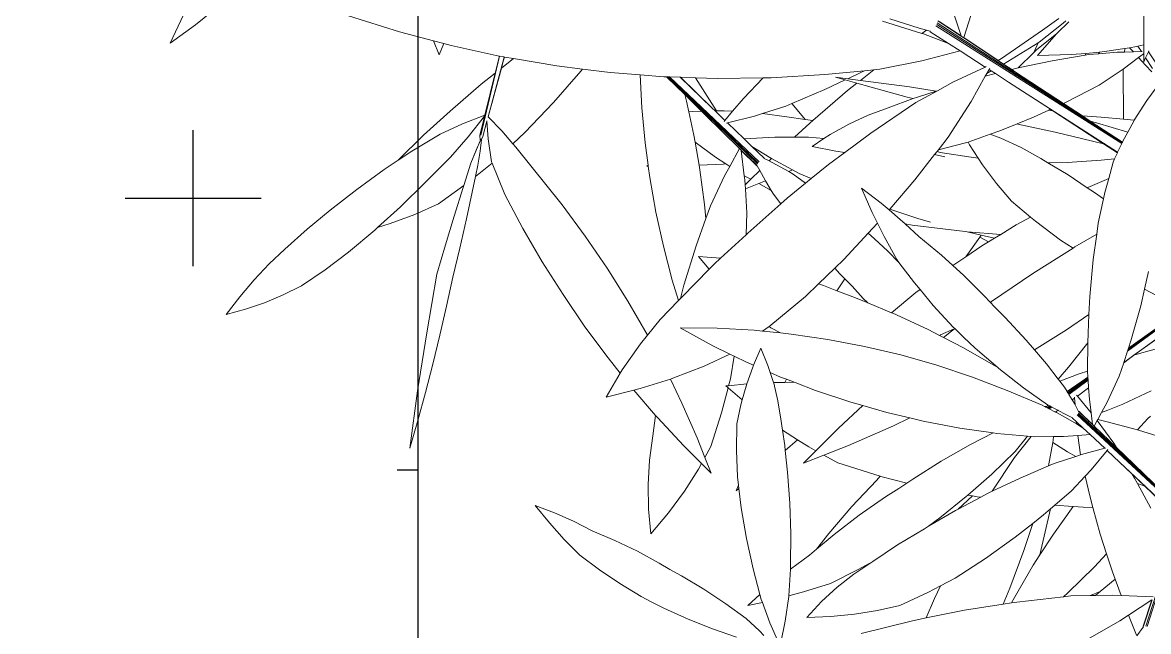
# Model space of a CAD drawing. Header units: millimetres. Extents: x 17 to 218440, y 21 to 53693.
# Drawn here: x 40962.3 to 41376.6, y 21240.6 to 21464.8 of the extents above; entities that cross this region are included whole.
import ezdxf

# ---------------------------------------------------------------- set-up
doc = ezdxf.new("R2010")
doc.units = ezdxf.units.MM
doc.header["$MEASUREMENT"] = 0
doc.linetypes.add('HIDDEN2', pattern=[0.1875, 0.125, -0.0625])
doc.layers.add('AS', color=8, linetype='HIDDEN2', lineweight=5)
doc.layers.add('Edges', color=7, linetype='Continuous', lineweight=18)
doc.layers.add('tampak', color=7, linetype='Continuous')

# ---------------------------------------------------------------- blocks, each defined once
blk = doc.blocks.new('OUTDOOR')
at = {"layer": 'tampak', "transparency": 33554687}
h = blk.add_hatch(dxfattribs=at)
h.set_pattern_fill('CROSS', scale=400)
h.paths.add_polyline_path([(1833117.56, 62258.33), (1829017.56, 62258.33), (1829017.56, 55399.79), (1833117.56, 55399.79)])
blk.add_line((1833117.56, 62258.33), (1833117.56, 44386.87))
blk = doc.blocks.new('BAMBOOPLAN')
at = {"layer": 'Edges'}
for p, q in [((-3.091, -0.6261), (-2.9623, -0.5232)), ((1.0108, -0.4927), (0.9482, -0.6936)), ((-3.224, -0.7228), (-3.1537, -0.5742)), ((-2.2868, -0.5789), (-2.0187, -0.6633)), ((0.8926, -0.5579), (0.9337, -0.684)), ((1.8949, -0.7317), (1.8952, -0.5688)), ((-3.224, -0.7228), (-3.091, -0.6261)), ((0.5208, -0.6062), (0.728, -0.6716)), ((0.5603, -0.5949), (0.7128, -0.6445)), ((0.7128, -0.6445), (0.7514, -0.6544)), ((1.7784, -1.2505), (0.8013, -0.6315)), ((1.7801, -1.2468), (0.8057, -0.6237)), ((1.7811, -1.2448), (0.8091, -0.6165)), ((0.8123, -0.6059), (0.9344, -0.6861)), ((0.8191, -0.6081), (0.9337, -0.684)), ((1.3447, -0.7176), (1.4705, -0.6183)), ((1.3627, -0.6549), (1.4476, -0.5922)), ((1.4395, -0.6693), (1.4999, -0.6101)), ((1.4705, -0.6183), (1.4852, -0.6051)), ((-2.0187, -0.6633), (-1.8405, -0.7106)), ((0.728, -0.6716), (0.7514, -0.6544)), ((0.728, -0.6716), (0.7361, -0.6742)), ((0.7361, -0.6742), (0.8679, -0.7243)), ((0.7514, -0.6544), (0.7712, -0.6595)), ((0.7717, -0.6624), (0.7712, -0.6595)), ((0.7712, -0.6595), (0.7733, -0.6601)), ((0.7717, -0.6624), (0.8679, -0.7243)), ((0.9337, -0.684), (0.9344, -0.6861)), ((0.9344, -0.6861), (0.9478, -0.6949)), ((0.9482, -0.6936), (0.9478, -0.6949)), ((0.9478, -0.6949), (1.2157, -0.8709)), ((0.9482, -0.6936), (1.1291, -0.8135)), ((1.1464, -0.8026), (1.3627, -0.6549)), ((1.3321, -0.7567), (1.4357, -0.6736)), ((1.3363, -0.7877), (1.4357, -0.6736)), ((1.4357, -0.6736), (1.4395, -0.6693)), ((-1.8096, -0.7838), (-1.8405, -0.7106)), ((-1.8405, -0.7106), (-1.7852, -0.7252)), ((-1.8096, -0.7838), (-1.7852, -0.7252)), ((-1.7852, -0.7252), (-1.7464, -0.7355)), ((-1.7464, -0.7355), (-1.4938, -0.7903)), ((0.7284, -0.8152), (0.9286, -0.7633)), ((0.8679, -0.7243), (0.9286, -0.7633)), ((0.9286, -0.7633), (1.0605, -0.8482)), ((1.1577, -0.8324), (1.3392, -0.7209)), ((1.3171, -0.7714), (1.3392, -0.7209)), ((1.3171, -0.7714), (1.3321, -0.7567)), ((1.3392, -0.7209), (1.3447, -0.7176)), ((1.6616, -0.7697), (1.6879, -0.7673)), ((1.6879, -0.7673), (1.7949, -0.7504)), ((1.7547, -0.7704), (1.7932, -0.7693)), ((1.7932, -0.7693), (1.7949, -0.7504)), ((1.7932, -0.7693), (1.8397, -0.7681)), ((1.7949, -0.7504), (1.82, -0.7464)), ((1.82, -0.7464), (1.856, -0.7407)), ((1.82, -0.7464), (1.8397, -0.7681)), ((1.8397, -0.7681), (1.8818, -0.767)), ((1.856, -0.7407), (1.8635, -0.739)), ((1.8635, -0.739), (1.8945, -0.7318)), ((1.8635, -0.739), (1.8818, -0.767)), ((1.8818, -0.767), (1.8861, -0.7669)), ((1.8945, -0.7318), (1.8949, -0.7317)), ((1.8949, -0.7324), (1.8945, -0.7318)), ((1.8949, -0.7324), (1.8949, -0.7317)), ((1.8949, -0.7763), (1.8949, -0.7324)), ((1.9037, -0.8005), (1.9185, -0.7678)), ((1.9185, -0.7678), (1.9209, -0.7624)), ((2.5616, -1.7342), (1.9185, -0.7678)), ((-1.4952, -0.7963), (-1.5926, -1.2071)), ((-1.4935, -0.7904), (-1.5907, -1.2071)), ((-1.5524, -1.11), (-1.4686, -0.7957)), ((-1.5156, -0.8802), (-1.4952, -0.7963)), ((-1.4938, -0.7903), (-1.4952, -0.7963)), ((-1.4938, -0.7903), (-1.4935, -0.7904)), ((-1.4935, -0.7904), (-1.4706, -0.7953)), ((-1.4825, -0.8539), (-1.4197, -0.804)), ((-1.4825, -0.8539), (-1.471, -0.8118)), ((-1.4666, -0.796), (-1.471, -0.8118)), ((-1.471, -0.8118), (-1.4667, -0.796)), ((-1.4706, -0.7953), (-1.4686, -0.7957)), ((-1.4686, -0.7957), (-1.4667, -0.796)), ((-1.4667, -0.796), (-1.4666, -0.796)), ((-1.4666, -0.796), (-1.4197, -0.804)), ((-1.4197, -0.804), (-1.192, -0.8426)), ((0.5069, -0.8593), (0.7284, -0.8152)), ((1.1291, -0.8135), (1.1464, -0.8026)), ((1.1291, -0.8135), (1.1577, -0.8324)), ((1.2333, -0.8531), (1.3171, -0.7714)), ((1.2333, -0.8531), (1.4125, -0.8158)), ((1.3363, -0.7877), (1.5146, -0.783)), ((1.4125, -0.8158), (1.5856, -0.7861)), ((1.5146, -0.783), (1.5897, -0.7762)), ((1.5856, -0.7861), (1.5897, -0.7762)), ((1.5856, -0.7861), (1.6041, -0.7829)), ((1.5897, -0.7762), (1.6616, -0.7697)), ((1.6041, -0.7829), (1.6556, -0.7786)), ((1.6556, -0.7786), (1.6616, -0.7697)), ((1.6556, -0.7786), (1.7547, -0.7704)), ((1.7863, -0.8591), (1.8672, -0.7985)), ((1.8672, -0.7985), (1.8908, -0.7808)), ((1.8672, -0.7985), (1.904, -0.8392)), ((1.8908, -0.7808), (1.8949, -0.7778)), ((1.8908, -0.7808), (1.8948, -0.7869)), ((1.8948, -0.7869), (1.8949, -0.7778)), ((1.8948, -0.8204), (1.8948, -0.7869)), ((1.8948, -0.8204), (1.9037, -0.8005)), ((1.8949, -0.7778), (1.8949, -0.7763)), ((1.9037, -0.8005), (1.9396, -0.8553)), ((-1.5887, -0.9382), (-1.5156, -0.8802)), ((-1.5694, -1.1009), (-1.5156, -0.8802)), ((-1.5523, -1.1101), (-1.4825, -0.8539)), ((-1.209, -1.0349), (-1.0652, -0.8705)), ((-1.192, -0.8426), (-1.0562, -0.8594)), ((-1.0652, -0.8705), (-1.0562, -0.8594)), ((-1.0562, -0.8594), (-0.9113, -0.8773)), ((-0.9113, -0.8773), (-0.7532, -0.8895)), ((0.2185, -0.8881), (0.4257, -0.8674)), ((0.4141, -0.8736), (0.3382, -0.9096)), ((0.4049, -0.9183), (0.4749, -0.8625)), ((0.4257, -0.8674), (0.4141, -0.8736)), ((0.4257, -0.8674), (0.4749, -0.8625)), ((0.4749, -0.8625), (0.5069, -0.8593)), ((0.8913, -0.9284), (1.0605, -0.8482)), ((1.0605, -0.8482), (1.0663, -0.8455)), ((1.0611, -0.8968), (1.0697, -0.8814)), ((1.0611, -0.8968), (1.1147, -0.8831)), ((1.0697, -0.8814), (1.0809, -0.8614)), ((1.0697, -0.8814), (1.0925, -0.8688)), ((1.0809, -0.8614), (1.0853, -0.8535)), ((1.0809, -0.8614), (1.0925, -0.8688)), ((1.0925, -0.8688), (1.1147, -0.8831)), ((1.1147, -0.8831), (1.1835, -0.9274)), ((1.1577, -0.8324), (1.2009, -0.8611)), ((1.2009, -0.8611), (1.2266, -0.8545)), ((1.2009, -0.8611), (1.2157, -0.8709)), ((1.2157, -0.8709), (1.4724, -1.0395)), ((1.2266, -0.8545), (1.2333, -0.8531)), ((1.6593, -0.9433), (1.7854, -0.8598)), ((1.7854, -0.8598), (1.7863, -0.8591)), ((1.7885, -1.1227), (1.7863, -0.8591)), ((1.904, -0.8392), (1.937, -0.8732)), ((-1.7527, -1.0809), (-1.5887, -0.9382)), ((-0.744, -1.0633), (-0.7532, -0.8895)), ((-0.7532, -0.8895), (-0.6292, -0.8992)), ((-0.6292, -0.8992), (-0.6145, -0.8996)), ((-0.5189, -0.9935), (-0.6145, -0.8996)), ((-0.6145, -0.8996), (-0.6094, -0.8998)), ((-0.6094, -0.8998), (-0.1366, -1.357)), ((-0.6094, -0.8998), (-0.605, -0.9)), ((-0.605, -0.9), (-0.1329, -1.3521)), ((-0.605, -0.9), (-0.5987, -0.9002)), ((-0.5987, -0.9002), (-0.1284, -1.3468)), ((-0.5987, -0.9002), (-0.5429, -0.902)), ((-0.3762, -1.0626), (-0.5429, -0.902)), ((-0.5429, -0.902), (-0.5415, -0.902)), ((-0.3762, -1.0626), (-0.5415, -0.902)), ((-0.5415, -0.902), (-0.4614, -0.9046)), ((-0.3512, -1.0787), (-0.4614, -0.9046)), ((-0.4614, -0.9046), (-0.3464, -0.9083)), ((-0.3464, -0.9083), (-0.1058, -0.9051)), ((-0.1058, -0.9051), (-0.2097, -1.0138)), ((-0.1058, -0.9051), (-0.0636, -0.9046)), ((-0.0636, -0.9046), (0.2185, -0.8881)), ((0.3252, -0.9158), (0.218, -0.9667)), ((0.2746, -0.9013), (0.3252, -0.9158)), ((0.2746, -0.9013), (0.3382, -0.9096)), ((0.3252, -0.9158), (0.3862, -0.9332)), ((0.337, -0.9724), (0.3862, -0.9332)), ((0.3382, -0.9096), (0.4049, -0.9183)), ((0.3862, -0.9332), (0.4613, -0.9546)), ((0.6629, -0.952), (0.4049, -0.9183)), ((0.8103, -0.9727), (0.8913, -0.9284)), ((0.9863, -1.0301), (1.0611, -0.8968)), ((1.1835, -0.9274), (1.4043, -1.0707)), ((1.1835, -0.9274), (1.7571, -1.2965)), ((1.487, -1.0327), (1.6593, -0.9433)), ((1.984, -0.9244), (1.9105, -1.0249)), ((-0.5101, -1.0269), (-0.5189, -0.9935)), ((-0.43, -1.0807), (-0.5189, -0.9935)), ((0.218, -0.9667), (0.0442, -1.0405)), ((0.1541, -1.1296), (0.337, -0.9724)), ((0.4613, -0.9546), (0.6508, -1.006)), ((0.6508, -1.006), (0.6826, -1.0142)), ((0.6629, -0.952), (0.8028, -0.9751)), ((0.6826, -1.0142), (0.7045, -1.006)), ((0.6961, -1.0351), (0.8103, -0.9727)), ((0.7045, -1.006), (0.8028, -0.9751)), ((0.8028, -0.9751), (0.8103, -0.9727)), ((-1.3603, -1.1926), (-1.209, -1.0349)), ((-0.7268, -1.2467), (-0.744, -1.0633)), ((-0.4978, -1.0836), (-0.5101, -1.0269)), ((-0.3589, -1.0792), (-0.3762, -1.0626)), ((-0.2097, -1.0138), (-0.2669, -1.0808)), ((0.013, -1.0538), (-0.1099, -1.0925)), ((0.0442, -1.0405), (0.013, -1.0538)), ((0.0455, -1.0419), (0.0442, -1.0405)), ((0.1146, -1.1238), (0.0455, -1.0419)), ((0.4454, -1.1022), (0.5512, -1.0631)), ((0.46, -1.1955), (0.6961, -1.0351)), ((0.5512, -1.0631), (0.6826, -1.0142)), ((0.8666, -1.2176), (0.9863, -1.0301)), ((1.4724, -1.0395), (1.487, -1.0327)), ((1.4724, -1.0395), (1.5729, -1.1055)), ((1.9105, -1.0249), (1.8446, -1.1282)), ((-1.8923, -1.2062), (-1.7527, -1.0809)), ((-1.6871, -1.1471), (-1.5694, -1.1009)), ((-1.6569, -1.2146), (-1.5707, -1.1066)), ((-1.5961, -1.2088), (-1.5745, -1.1221)), ((-1.5954, -1.208), (-1.5745, -1.1221)), ((-1.5745, -1.1221), (-1.5707, -1.1066)), ((-1.5707, -1.1066), (-1.57, -1.1036)), ((-1.5694, -1.1009), (-1.5691, -1.1009)), ((-1.5524, -1.11), (-1.553, -1.1094)), ((-1.5523, -1.1101), (-1.5524, -1.11)), ((-1.4804, -1.1835), (-1.5523, -1.1101)), ((-0.4978, -1.0836), (-0.4777, -1.0816)), ((-0.4708, -1.2069), (-0.4978, -1.0836)), ((-0.4777, -1.0816), (-0.43, -1.0807)), ((-0.4093, -1.101), (-0.43, -1.0807)), ((-0.2314, -1.277), (-0.4093, -1.101)), ((-0.2309, -1.2761), (-0.4093, -1.101)), ((-0.3589, -1.0792), (-0.3509, -1.0791)), ((-0.3076, -1.1286), (-0.3589, -1.0792)), ((-0.3509, -1.0791), (-0.3512, -1.0787)), ((-0.3509, -1.0791), (-0.312, -1.0783)), ((-0.312, -1.0783), (-0.2669, -1.0808)), ((-0.2669, -1.0808), (-0.3076, -1.1286)), ((-0.1524, -1.1059), (-0.294, -1.1418)), ((-0.1099, -1.0925), (-0.1524, -1.1059)), ((-0.1099, -1.0925), (0.0171, -1.1095)), ((0.0171, -1.1095), (0.1146, -1.1238)), ((0.1146, -1.1238), (0.1541, -1.1296)), ((0.3432, -1.1491), (0.4454, -1.1022)), ((1.228, -1.147), (1.314, -1.1122)), ((1.314, -1.1122), (1.3945, -1.0752)), ((1.3945, -1.0752), (1.4043, -1.0707)), ((1.3945, -1.0752), (1.4172, -1.0791)), ((1.4043, -1.0707), (1.4172, -1.0791)), ((1.4172, -1.0791), (1.6828, -1.2516)), ((1.5729, -1.1055), (1.671, -1.1111)), ((1.5729, -1.1055), (1.6135, -1.1321)), ((1.671, -1.1111), (1.7885, -1.1227)), ((1.7885, -1.1227), (1.8446, -1.1282)), ((-1.8049, -1.2011), (-1.6871, -1.1471)), ((-1.58, -1.2137), (-1.5586, -1.1334)), ((-1.5586, -1.1334), (-1.5587, -1.1316)), ((-1.5519, -1.2263), (-1.5586, -1.1334)), ((-1.4222, -1.2515), (-1.4804, -1.1835)), ((-0.3076, -1.1286), (-0.3122, -1.1339)), ((-0.294, -1.1418), (-0.2988, -1.143)), ((-0.2059, -1.2266), (-0.294, -1.1418)), ((0.0586, -1.217), (0.1388, -1.1428)), ((0.1388, -1.1428), (0.1541, -1.1296)), ((0.2449, -1.2037), (0.3432, -1.1491)), ((1.0869, -1.2016), (1.1372, -1.1838)), ((1.1372, -1.1838), (1.228, -1.147)), ((1.228, -1.147), (1.2323, -1.148)), ((1.2323, -1.148), (1.4288, -1.1909)), ((1.6135, -1.1321), (1.6456, -1.1414)), ((1.6135, -1.1321), (1.782, -1.2428)), ((1.6456, -1.1414), (1.8099, -1.1911)), ((1.8434, -1.1301), (1.8099, -1.1911)), ((1.8446, -1.1282), (1.8434, -1.1301)), ((-2.0252, -1.3383), (-1.8923, -1.2062)), ((-1.9544, -1.2909), (-1.8049, -1.2011)), ((-1.7507, -1.3221), (-1.6569, -1.2146)), ((-1.6428, -1.3541), (-1.5911, -1.2285)), ((-1.6157, -1.2852), (-1.5929, -1.2322)), ((-1.5961, -1.2088), (-1.5963, -1.2098)), ((-1.5963, -1.2098), (-1.5951, -1.2306)), ((-1.5951, -1.2907), (-1.588, -1.2302)), ((-1.5951, -1.2306), (-1.595, -1.231)), ((-1.595, -1.231), (-1.5946, -1.2313)), ((-1.5946, -1.2313), (-1.594, -1.2317)), ((-1.594, -1.2317), (-1.5934, -1.232)), ((-1.5934, -1.232), (-1.5929, -1.2322)), ((-1.5929, -1.2322), (-1.5909, -1.2276)), ((-1.58, -1.2137), (-1.588, -1.2302)), ((-1.588, -1.2302), (-1.5878, -1.2286)), ((-1.5877, -1.2274), (-1.5876, -1.2264)), ((-1.5807, -1.2145), (-1.5807, -1.2144)), ((-1.5347, -1.3464), (-1.5519, -1.2263)), ((-1.4222, -1.2515), (-1.3603, -1.1926)), ((-0.4643, -1.2442), (-0.4708, -1.2069)), ((-0.0448, -1.2171), (-0.2059, -1.2266)), ((-0.1653, -1.2656), (-0.2059, -1.2266)), ((0.0586, -1.217), (-0.0448, -1.2171)), ((0.1313, -1.2169), (0.0586, -1.217)), ((0.2131, -1.2247), (0.1313, -1.2169)), ((0.1508, -1.2659), (0.2131, -1.2247)), ((0.2131, -1.2247), (0.2449, -1.2037)), ((0.3222, -1.2977), (0.46, -1.1955)), ((0.8149, -1.2835), (0.8666, -1.2176)), ((0.9572, -1.2474), (0.9705, -1.2427)), ((0.9705, -1.2427), (1.0869, -1.2016)), ((0.9705, -1.2427), (0.9786, -1.2572)), ((1.0869, -1.2016), (1.1426, -1.2226)), ((1.1426, -1.2226), (1.2498, -1.2723)), ((1.4288, -1.1909), (1.6249, -1.2383)), ((1.6249, -1.2383), (1.6828, -1.2516)), ((1.782, -1.2428), (1.7811, -1.2448)), ((1.7842, -1.238), (1.782, -1.2428)), ((1.8099, -1.1911), (1.7842, -1.238)), ((-2.0252, -1.3383), (-1.9544, -1.2909)), ((-1.6428, -1.3541), (-1.6157, -1.2852)), ((-1.606, -1.3639), (-1.5951, -1.2907)), ((-1.4065, -1.2697), (-1.4222, -1.2515)), ((-1.1641, -1.5738), (-1.4065, -1.2697)), ((-0.7108, -1.3651), (-0.7268, -1.2467)), ((-0.4643, -1.2442), (-0.3572, -1.3231)), ((-0.443, -1.3652), (-0.4643, -1.2442)), ((-0.2824, -1.371), (-0.2314, -1.277)), ((-0.2314, -1.277), (-0.2309, -1.2761)), ((-0.222, -1.2848), (-0.2309, -1.2761)), ((-0.2218, -1.2865), (-0.222, -1.2848)), ((-0.1406, -1.3646), (-0.222, -1.2848)), ((-0.1407, -1.3668), (-0.2218, -1.2865)), ((-0.2057, -1.4198), (-0.2218, -1.2865)), ((-0.072, -1.3239), (-0.1653, -1.2656)), ((-0.1011, -1.3276), (-0.1653, -1.2656)), ((0.1508, -1.2659), (0.2756, -1.2912)), ((0.2364, -1.3613), (0.3222, -1.2977)), ((0.2756, -1.2912), (0.3222, -1.2977)), ((0.7949, -1.309), (0.8078, -1.2925)), ((0.8078, -1.2925), (0.8149, -1.2835)), ((0.8078, -1.2925), (0.8233, -1.2974)), ((0.8149, -1.2835), (0.9572, -1.2474)), ((0.8233, -1.2974), (0.9873, -1.323)), ((0.9786, -1.2572), (1.0235, -1.327)), ((1.2498, -1.2723), (1.3529, -1.3296)), ((1.6828, -1.2516), (1.7559, -1.299)), ((1.7559, -1.299), (1.741, -1.3313)), ((1.7571, -1.2965), (1.7559, -1.299)), ((1.7784, -1.2505), (1.7571, -1.2965)), ((1.7801, -1.2468), (1.7784, -1.2505)), ((1.7811, -1.2448), (1.7801, -1.2468)), ((-2.0993, -1.388), (-2.0253, -1.3385)), ((-2.0253, -1.3385), (-2.0252, -1.3383)), ((-1.881, -1.4546), (-1.7507, -1.3221)), ((-1.6806, -1.4716), (-1.6428, -1.3541)), ((-1.6187, -1.4234), (-1.5317, -1.3538)), ((-1.5317, -1.3538), (-1.5347, -1.3464)), ((-1.4648, -1.5179), (-1.5317, -1.3538)), ((-0.443, -1.3652), (-0.3163, -1.3593)), ((-0.3572, -1.3231), (-0.3025, -1.3581)), ((-0.3163, -1.3593), (-0.3025, -1.3581)), ((-0.3025, -1.3581), (-0.2824, -1.371)), ((-0.1011, -1.3298), (-0.1026, -1.3291)), ((-0.1011, -1.3276), (-0.1011, -1.3298)), ((-0.075, -1.3424), (-0.1011, -1.3298)), ((-0.075, -1.3424), (-0.062, -1.3294)), ((-0.0587, -1.3502), (-0.075, -1.3424)), ((-0.062, -1.3294), (-0.072, -1.3239)), ((0.0481, -1.3897), (-0.062, -1.3294)), ((0.0279, -1.3985), (-0.0587, -1.3502)), ((0.1454, -1.4354), (0.2364, -1.3613)), ((0.6904, -1.4422), (0.7949, -1.309)), ((0.8482, -1.3213), (0.7949, -1.309)), ((0.9873, -1.323), (1.0235, -1.327)), ((1.0235, -1.327), (1.0462, -1.3621)), ((1.3529, -1.3296), (1.3897, -1.3517)), ((1.3897, -1.3517), (1.4005, -1.3518)), ((1.3897, -1.3517), (1.4965, -1.4156)), ((1.4005, -1.3518), (1.492, -1.3498)), ((1.492, -1.3498), (1.6703, -1.3386)), ((1.6703, -1.3386), (1.741, -1.3313)), ((1.7332, -1.3482), (1.71, -1.4338)), ((1.741, -1.3313), (1.7332, -1.3482)), ((-2.2422, -1.4918), (-2.0993, -1.388)), ((-1.6187, -1.4234), (-1.606, -1.3639)), ((-0.7178, -1.3691), (-0.7108, -1.3651)), ((-0.7178, -1.3691), (-0.7103, -1.369)), ((-0.7103, -1.369), (-0.7108, -1.3651)), ((-0.7021, -1.4294), (-0.7103, -1.369)), ((-0.4388, -1.3885), (-0.443, -1.3652)), ((-0.4142, -1.5712), (-0.4388, -1.3885)), ((-0.3097, -1.4213), (-0.2824, -1.371)), ((-0.2057, -1.4198), (-0.1714, -1.4386)), ((-0.2031, -1.4417), (-0.2057, -1.4198)), ((-0.1714, -1.4386), (-0.1248, -1.3921)), ((-0.1407, -1.3668), (-0.1394, -1.3676)), ((-0.1394, -1.3676), (-0.1373, -1.3674)), ((-0.1373, -1.3674), (-0.1382, -1.3657)), ((-0.1248, -1.3921), (-0.1373, -1.3674)), ((-0.1161, -1.409), (-0.1248, -1.3921)), ((-0.0935, -1.4473), (-0.1161, -1.409)), ((0.0279, -1.3985), (0.0481, -1.3897)), ((0.0505, -1.4111), (0.0279, -1.3985)), ((0.0825, -1.4085), (0.0481, -1.3897)), ((0.1166, -1.4589), (0.0505, -1.4111)), ((0.1454, -1.4354), (0.0825, -1.4085)), ((1.0462, -1.3621), (1.1195, -1.4609)), ((1.4965, -1.4156), (1.5976, -1.4833)), ((-2.0131, -1.5829), (-1.881, -1.4546)), ((-1.8139, -1.5672), (-1.6806, -1.4716)), ((-1.6837, -1.4812), (-1.6806, -1.4716)), ((-1.6667, -1.6473), (-1.6187, -1.4234)), ((-0.6701, -1.611), (-0.7021, -1.4294)), ((-0.3835, -1.5783), (-0.3097, -1.4213)), ((-0.2014, -1.4685), (-0.2031, -1.4417)), ((-0.2014, -1.4685), (-0.1714, -1.4386)), ((-0.2001, -1.4891), (-0.2014, -1.4685)), ((-0.2001, -1.4891), (-0.1296, -1.4615)), ((-0.1296, -1.4615), (-0.0935, -1.4473)), ((-0.1296, -1.4615), (-0.0639, -1.4975)), ((-0.0639, -1.4975), (-0.0935, -1.4473)), ((0.0204, -1.5372), (0.1166, -1.4589)), ((0.1166, -1.4589), (0.1454, -1.4354)), ((0.559, -1.5962), (0.6904, -1.4422)), ((1.1195, -1.4609), (1.1983, -1.5533)), ((1.5996, -1.4823), (1.71, -1.4338)), ((1.71, -1.4338), (1.69, -1.5077)), ((-2.3827, -1.6019), (-2.2422, -1.4918)), ((-1.7313, -1.6321), (-1.6837, -1.4812)), ((-1.3697, -1.6969), (-1.4648, -1.5179)), ((-0.1922, -1.6148), (-0.2001, -1.4891)), ((-0.0526, -1.5167), (-0.0639, -1.4975)), ((-0.0137, -1.5677), (-0.0526, -1.5167)), ((-0.0137, -1.5677), (0.0204, -1.5372)), ((0.4107, -1.4847), (0.4673, -1.6136)), ((0.4107, -1.4847), (0.5143, -1.5641)), ((1.5976, -1.4833), (1.5996, -1.4823)), ((1.5976, -1.4833), (1.6357, -1.5088)), ((1.6357, -1.5088), (1.6827, -1.5418)), ((1.69, -1.5077), (1.6827, -1.5418)), ((-2.1336, -1.6921), (-2.0131, -1.5829)), ((-1.9375, -1.6234), (-1.8139, -1.5672)), ((-1.0426, -1.7382), (-1.1641, -1.5738)), ((-0.4073, -1.6448), (-0.4142, -1.5712)), ((-0.4073, -1.6448), (-0.3835, -1.5783)), ((-0.1876, -1.7229), (-0.0137, -1.5677)), ((0.5143, -1.5641), (0.5561, -1.5996)), ((0.5561, -1.5996), (0.559, -1.5962)), ((0.7059, -1.6445), (0.559, -1.5962)), ((1.1983, -1.5533), (1.2989, -1.6372)), ((1.6827, -1.5418), (1.6552, -1.6692)), ((-2.5038, -1.7009), (-2.3827, -1.6019)), ((-2.0668, -1.6719), (-1.9375, -1.6234)), ((-1.7773, -1.7843), (-1.7313, -1.6321)), ((-1.7016, -1.8004), (-1.6667, -1.6473)), ((-0.6308, -1.791), (-0.6701, -1.611)), ((-0.4585, -1.788), (-0.4073, -1.6448)), ((-0.1962, -1.7308), (-0.1922, -1.6148)), ((0.4673, -1.6136), (0.4949, -1.6698)), ((0.5561, -1.5996), (0.6145, -1.6494)), ((0.6145, -1.6494), (0.6403, -1.6736)), ((0.7736, -1.6634), (0.7059, -1.6445)), ((1.2236, -1.6788), (1.2989, -1.6372)), ((1.2989, -1.6372), (1.3252, -1.6592)), ((-2.622, -1.8058), (-2.5038, -1.7009)), ((-2.2873, -1.8226), (-2.1486, -1.7057)), ((-2.1486, -1.7057), (-2.1336, -1.6921)), ((-2.1336, -1.6921), (-2.0668, -1.6719)), ((-1.2676, -1.8729), (-1.3697, -1.6969)), ((0.4454, -1.7227), (0.4949, -1.6698)), ((0.4949, -1.6698), (0.529, -1.7393)), ((0.6403, -1.6736), (0.6775, -1.6799)), ((0.6403, -1.6736), (0.7112, -1.7404)), ((0.6775, -1.6799), (0.9557, -1.714)), ((0.9557, -1.714), (0.9652, -1.7147)), ((0.9652, -1.7147), (1.1427, -1.7283)), ((1.0403, -1.732), (0.9652, -1.7147)), ((1.1427, -1.7283), (1.2236, -1.6788)), ((1.3252, -1.6592), (1.4574, -1.7583)), ((1.6552, -1.6692), (1.6471, -1.7278)), ((-0.9273, -1.9068), (-1.0426, -1.7382)), ((-0.3305, -1.8542), (-0.1962, -1.7308)), ((-0.1962, -1.7308), (-0.1876, -1.7229)), ((0.3172, -1.8598), (0.4454, -1.7227)), ((0.4796, -1.7523), (0.4454, -1.7227)), ((0.549, -1.8175), (0.4796, -1.7523)), ((0.529, -1.7393), (0.5957, -1.8614)), ((0.7112, -1.7404), (0.8307, -1.8387)), ((0.9585, -1.8464), (1.0321, -1.7435)), ((1.0321, -1.7435), (1.0403, -1.732)), ((1.0321, -1.7435), (1.0781, -1.7679)), ((1.1102, -1.7482), (1.0403, -1.732)), ((1.0426, -1.7896), (1.0781, -1.7679)), ((1.0781, -1.7679), (1.1102, -1.7482)), ((1.1102, -1.7482), (1.1427, -1.7283)), ((1.4574, -1.7583), (1.523, -1.8002)), ((1.5316, -1.7947), (1.6471, -1.7278)), ((1.6471, -1.7278), (1.6287, -1.8615)), ((-2.7041, -1.8838), (-2.622, -1.8058)), ((-2.4096, -1.9143), (-2.2873, -1.8226)), ((-1.8214, -1.9374), (-1.7773, -1.7843)), ((-1.7385, -1.9534), (-1.7016, -1.8004)), ((-0.5844, -1.969), (-0.6308, -1.791)), ((-0.523, -1.9953), (-0.4585, -1.788)), ((0.607, -1.8762), (0.549, -1.8175)), ((0.9585, -1.8464), (1.0426, -1.7896)), ((1.3104, -1.9341), (1.523, -1.8002)), ((1.523, -1.8002), (1.5316, -1.7947)), ((2.5316, -1.811), (1.8092, -2.3435)), ((-2.7829, -1.9674), (-2.7041, -1.8838)), ((-1.1587, -2.0454), (-1.2676, -1.8729)), ((-0.4473, -1.8449), (-0.3908, -1.9123)), ((-0.4473, -1.8449), (-0.3305, -1.8542)), ((-0.3908, -1.9123), (-0.3646, -1.8856)), ((-0.3646, -1.8856), (-0.3305, -1.8542)), ((0.2699, -1.9059), (0.3172, -1.8598)), ((0.5957, -1.8614), (0.607, -1.8762)), ((0.607, -1.8762), (0.6891, -1.984)), ((0.8307, -1.8387), (0.8907, -1.8924)), ((0.8907, -1.8924), (0.9585, -1.8464)), ((0.8907, -1.8924), (0.9464, -1.9422)), ((1.6287, -1.8615), (1.6107, -2.0548)), ((1.7896, -2.4021), (2.5414, -1.8562)), ((-2.5343, -1.9995), (-2.4096, -1.9143)), ((-1.8479, -2.0917), (-1.8214, -1.9374)), ((-1.7719, -2.1067), (-1.7385, -1.9534)), ((-0.8184, -2.0793), (-0.9273, -1.9068)), ((-0.5328, -2.0571), (-0.3908, -1.9123)), ((0.1851, -1.9887), (0.2699, -1.9059)), ((0.2966, -1.9354), (0.2699, -1.9059)), ((0.3223, -1.9615), (0.2966, -1.9354)), ((0.9464, -1.9422), (1.056, -2.0511)), ((1.094, -2.0819), (1.3104, -1.9341)), ((1.92, -1.9235), (1.8986, -2.0166)), ((-2.8581, -2.0563), (-2.7829, -1.9674)), ((-2.6302, -2.047), (-2.5343, -1.9995)), ((-0.5515, -2.0767), (-0.5844, -1.969)), ((-0.5417, -2.0664), (-0.523, -1.9953)), ((0.1165, -2.0556), (0.1851, -1.9887)), ((0.1851, -1.9887), (0.2102, -1.9971)), ((0.2102, -1.9971), (0.2813, -2.0248)), ((0.2813, -2.0248), (0.3223, -1.9615)), ((0.3612, -2.0011), (0.3223, -1.9615)), ((0.4196, -2.0653), (0.3612, -2.0011)), ((0.6891, -1.984), (0.7183, -2.0191)), ((2.2771, -1.9967), (1.8114, -2.3368)), ((-2.9295, -2.1503), (-2.8581, -2.0563)), ((-2.7282, -2.0881), (-2.6302, -2.047)), ((-1.0434, -2.2141), (-1.1587, -2.0454)), ((-0.5515, -2.0767), (-0.5417, -2.0664)), ((-0.5417, -2.0664), (-0.5328, -2.0571)), ((-0.0669, -2.2062), (0.1165, -2.0556)), ((0.2813, -2.0248), (0.3782, -2.0627)), ((0.3782, -2.0627), (0.4434, -2.0893)), ((0.4434, -2.0893), (0.4196, -2.0653)), ((0.5682, -2.1403), (0.6969, -2.035)), ((0.6969, -2.035), (0.7183, -2.0191)), ((0.7183, -2.0191), (0.7877, -2.1025)), ((1.056, -2.0511), (1.0883, -2.0861)), ((1.6107, -2.0548), (1.6061, -2.1502)), ((2.1871, -2.0617), (1.8129, -2.3322)), ((1.8986, -2.0166), (1.8785, -2.1042)), ((1.8986, -2.0166), (1.9614, -2.0492)), ((-2.9295, -2.1503), (-2.8281, -2.1226)), ((-2.8281, -2.1226), (-2.7282, -2.0881)), ((-1.8739, -2.2457), (-1.8479, -2.0917)), ((-1.807, -2.2592), (-1.7719, -2.1067)), ((-0.7163, -2.2553), (-0.8184, -2.0793)), ((-0.6472, -2.1767), (-0.5515, -2.0767)), ((0.4434, -2.0893), (0.5682, -2.1403)), ((0.7877, -2.1025), (0.8927, -2.2161)), ((1.0883, -2.0861), (1.094, -2.0819)), ((1.0883, -2.0861), (1.1085, -2.1079)), ((1.1085, -2.1079), (1.1662, -2.1657)), ((1.8785, -2.1042), (1.8272, -2.2893)), ((-0.7145, -2.2588), (-0.6472, -2.1767)), ((0.5682, -2.1403), (0.5717, -2.1417)), ((0.5717, -2.1417), (0.7614, -2.2293)), ((1.1662, -2.1657), (1.277, -2.2855)), ((1.4878, -2.231), (1.6061, -2.1502)), ((1.6061, -2.1502), (1.6014, -2.2487)), ((1.8147, -2.3269), (2.0287, -2.1745)), ((-1.8995, -2.3989), (-1.8739, -2.2457)), ((-0.9219, -2.3784), (-1.0434, -2.2141)), ((-0.5428, -2.2208), (-0.3486, -2.2226)), ((-0.5428, -2.2208), (-0.3711, -2.3145)), ((-0.3486, -2.2226), (-0.154, -2.2332)), ((-0.154, -2.2332), (-0.1096, -2.2376)), ((-0.1096, -2.2376), (-0.0757, -2.2127)), ((-0.1096, -2.2376), (-0.0153, -2.247)), ((-0.0757, -2.2127), (-0.0669, -2.2062)), ((-0.0757, -2.2127), (-0.0658, -2.2207)), ((-0.0658, -2.2207), (-0.0153, -2.247)), ((-0.0153, -2.247), (0.0404, -2.2526)), ((0.7614, -2.2293), (0.8199, -2.2596)), ((0.8261, -2.2572), (0.8981, -2.2256)), ((0.8415, -2.2708), (0.8832, -2.2375)), ((0.8832, -2.2375), (0.8986, -2.2262)), ((0.8927, -2.2161), (0.901, -2.2243)), ((0.8981, -2.2256), (0.901, -2.2243)), ((0.8986, -2.2262), (0.8981, -2.2256)), ((0.8986, -2.2262), (0.9011, -2.2244)), ((0.901, -2.2243), (0.9011, -2.2244)), ((0.9011, -2.2244), (0.9462, -2.2693)), ((1.3204, -2.3365), (1.4878, -2.231)), ((1.6014, -2.2487), (1.6006, -2.2997)), ((1.843, -2.3647), (2.0228, -2.2353)), ((-1.8439, -2.4105), (-1.807, -2.2592)), ((-0.847, -2.4405), (-0.752, -2.3046)), ((-0.752, -2.3046), (-0.7145, -2.2588)), ((-0.7145, -2.2588), (-0.7163, -2.2553)), ((0.0404, -2.2526), (0.2342, -2.2807)), ((0.2342, -2.2807), (0.4268, -2.3175)), ((0.8199, -2.2596), (0.8261, -2.2572)), ((0.8199, -2.2596), (0.8415, -2.2708)), ((0.8415, -2.2708), (0.9468, -2.3254)), ((0.9462, -2.2693), (1.0081, -2.3266)), ((1.277, -2.2855), (1.3204, -2.3365)), ((1.4994, -2.4265), (1.6006, -2.2997)), ((1.6006, -2.2997), (1.5984, -2.4447)), ((1.8272, -2.2893), (1.8147, -2.3269)), ((-0.4159, -2.4212), (-0.2818, -2.3581)), ((-0.3711, -2.3145), (-0.2818, -2.3581)), ((-0.2818, -2.3581), (-0.2592, -2.3692)), ((-0.118, -2.3278), (-0.1565, -2.4173)), ((-0.118, -2.3278), (-0.0811, -2.4181)), ((0.4268, -2.3175), (0.6179, -2.3628)), ((0.6179, -2.3628), (0.8069, -2.4166)), ((0.9468, -2.3254), (1.1278, -2.4288)), ((1.0081, -2.3266), (1.1278, -2.4288)), ((1.3204, -2.3365), (1.3827, -2.4095)), ((1.7892, -2.4035), (1.843, -2.3647)), ((1.8092, -2.3435), (1.7896, -2.4021)), ((1.8114, -2.3368), (1.8092, -2.3435)), ((1.8129, -2.3322), (1.8114, -2.3368)), ((1.8147, -2.3269), (1.8129, -2.3322)), ((1.843, -2.3647), (1.8594, -2.3594)), ((1.8594, -2.3594), (2.0106, -2.3167)), ((-1.9245, -2.5509), (-1.8995, -2.3989)), ((-1.8824, -2.5603), (-1.8439, -2.4105)), ((-0.8577, -2.4588), (-0.9219, -2.3784)), ((-0.5809, -2.4854), (-0.4159, -2.4212)), ((-0.2791, -2.4877), (-0.2592, -2.3692)), ((-0.2592, -2.3692), (-0.195, -2.4006)), ((-0.195, -2.4006), (-0.1565, -2.4173)), ((-0.1605, -2.4268), (-0.1921, -2.5154)), ((-0.1565, -2.4173), (-0.1605, -2.4268)), ((-0.0811, -2.4181), (-0.0691, -2.4553)), ((0.8069, -2.4166), (0.9934, -2.4787)), ((1.3827, -2.4095), (1.4448, -2.4894)), ((1.4448, -2.4894), (1.4994, -2.4265)), ((1.7892, -2.4035), (1.7654, -2.4748)), ((1.7896, -2.4021), (1.7892, -2.4035)), ((-0.9318, -2.584), (-0.8577, -2.4588)), ((-0.8577, -2.4588), (-0.847, -2.4405)), ((-0.5944, -2.4897), (-0.5809, -2.4854)), ((-0.0691, -2.4553), (-0.015, -2.4789)), ((-0.0691, -2.4553), (-0.052, -2.5083)), ((-0.015, -2.4789), (0.0161, -2.4908)), ((0.9934, -2.4787), (1.1769, -2.549)), ((1.1278, -2.4288), (1.1333, -2.4335)), ((1.1333, -2.4335), (1.2625, -2.5352)), ((1.453, -2.5), (1.5541, -2.4623)), ((1.6012, -2.4853), (1.4957, -2.5616)), ((1.5541, -2.4623), (1.5986, -2.4478)), ((1.5889, -2.4876), (1.6007, -2.4792)), ((1.5984, -2.4447), (1.5986, -2.4478)), ((1.5986, -2.4478), (1.6007, -2.4792)), ((1.6007, -2.4792), (1.6012, -2.4853)), ((1.6012, -2.4853), (1.6015, -2.4902)), ((1.7654, -2.4748), (1.7018, -2.6115)), ((-0.786, -2.5479), (-0.753, -2.5398)), ((-0.753, -2.5398), (-0.5944, -2.4897)), ((-0.5333, -2.6159), (-0.5944, -2.4897)), ((-0.3253, -2.667), (-0.2913, -2.5351)), ((-0.3022, -2.526), (-0.2886, -2.5247)), ((-0.3022, -2.526), (-0.2913, -2.5351)), ((-0.2913, -2.5351), (-0.2164, -2.598)), ((-0.2886, -2.5247), (-0.2791, -2.4877)), ((-0.2886, -2.5247), (-0.1921, -2.5154)), ((-0.196, -2.5263), (-0.2164, -2.598)), ((-0.1921, -2.5154), (-0.196, -2.5263)), ((-0.052, -2.5083), (0.0075, -2.5071)), ((-0.052, -2.5083), (-0.0513, -2.5104)), ((-0.0513, -2.5104), (-0.0287, -2.6044)), ((0.0075, -2.5071), (0.0161, -2.4908)), ((0.0075, -2.5071), (0.0295, -2.5066)), ((0.0161, -2.4908), (0.0623, -2.5085)), ((0.0295, -2.5066), (0.0623, -2.5085)), ((0.0623, -2.5085), (0.1685, -2.5492)), ((1.2625, -2.5352), (1.3891, -2.6252)), ((1.4448, -2.4894), (1.453, -2.5)), ((1.453, -2.5), (1.4781, -2.5322)), ((1.4781, -2.5322), (1.4923, -2.5558)), ((1.4923, -2.5558), (1.5889, -2.4876)), ((1.4925, -2.5563), (1.5889, -2.4876)), ((1.6015, -2.4902), (1.4982, -2.5656)), ((1.6019, -2.4962), (1.5011, -2.5705)), ((1.5456, -2.5792), (1.6047, -2.5364)), ((1.6015, -2.4902), (1.6019, -2.4962)), ((1.6019, -2.4962), (1.6047, -2.5364)), ((1.6047, -2.5364), (1.6087, -2.5948)), ((-1.9245, -2.5509), (-1.9638, -2.8538)), ((-1.9224, -2.7082), (-1.8824, -2.5603)), ((-0.9318, -2.584), (-0.786, -2.5479)), ((-0.6718, -2.6806), (-0.786, -2.5479)), ((-0.2164, -2.598), (-0.2244, -2.6259)), ((-0.0287, -2.6044), (-0.0133, -2.7)), ((0.1685, -2.5492), (0.355, -2.6113)), ((1.1769, -2.549), (1.3605, -2.6267)), ((1.4923, -2.5558), (1.4925, -2.5563)), ((1.4925, -2.5563), (1.4957, -2.5616)), ((1.4957, -2.5616), (1.4982, -2.5656)), ((1.4982, -2.5656), (1.5011, -2.5705)), ((1.5011, -2.5705), (1.5183, -2.5991)), ((1.5183, -2.5991), (1.5309, -2.59)), ((1.5183, -2.5991), (1.5333, -2.6241)), ((1.5309, -2.59), (1.5305, -2.5852)), ((1.5333, -2.6241), (1.5309, -2.59)), ((1.5456, -2.5792), (1.5413, -2.574)), ((1.6178, -2.6669), (1.5456, -2.5792)), ((1.6087, -2.5948), (1.6178, -2.6669)), ((1.7844, -2.6208), (1.9338, -2.5517)), ((-0.4529, -2.7995), (-0.5333, -2.6159)), ((-0.2244, -2.6259), (-0.2455, -2.7255)), ((0.289, -2.7482), (0.4176, -2.6291)), ((0.355, -2.6113), (0.4176, -2.6291)), ((0.4176, -2.6291), (0.544, -2.6651)), ((1.3605, -2.6267), (1.3732, -2.6334)), ((1.3732, -2.6334), (1.3816, -2.6339)), ((1.3732, -2.6334), (1.3784, -2.6362)), ((1.3784, -2.6362), (1.3816, -2.6339)), ((1.3784, -2.6362), (1.3794, -2.6368)), ((1.3794, -2.6368), (1.3833, -2.634)), ((1.3794, -2.6368), (1.3865, -2.6405)), ((1.3816, -2.6339), (1.3833, -2.634)), ((1.3833, -2.634), (1.3929, -2.6272)), ((1.3998, -2.6309), (1.3865, -2.6405)), ((1.3865, -2.6405), (1.3918, -2.6433)), ((1.3891, -2.6252), (1.3929, -2.6272)), ((1.405, -2.6337), (1.3918, -2.6433)), ((1.3918, -2.6433), (1.3979, -2.6466)), ((1.3929, -2.6272), (1.3998, -2.6309)), ((1.411, -2.6369), (1.3979, -2.6466)), ((1.3979, -2.6466), (1.4297, -2.6634)), ((1.3998, -2.6309), (1.405, -2.6337)), ((1.405, -2.6337), (1.411, -2.6369)), ((1.411, -2.6369), (1.4427, -2.654)), ((1.4297, -2.6634), (1.4357, -2.6591)), ((1.4297, -2.6634), (1.4348, -2.6662)), ((1.4348, -2.6662), (1.4357, -2.6591)), ((1.4357, -2.6591), (1.4418, -2.6547)), ((1.4418, -2.6547), (1.4427, -2.654)), ((1.4418, -2.6547), (1.4453, -2.6554)), ((1.4427, -2.654), (1.4453, -2.6554)), ((1.4453, -2.6554), (1.4839, -2.6761)), ((1.5333, -2.6241), (1.5334, -2.6243)), ((1.5334, -2.6243), (1.5517, -2.6596)), ((1.5534, -2.6595), (1.5517, -2.6596)), ((1.5517, -2.6596), (1.5527, -2.6614)), ((1.5547, -2.6603), (1.5534, -2.6595)), ((1.5547, -2.6603), (1.6257, -2.729)), ((1.5548, -2.6624), (1.6259, -2.7305)), ((1.7018, -2.6115), (1.6726, -2.6658)), ((1.6726, -2.6658), (1.7064, -2.6531)), ((1.7064, -2.6531), (1.7844, -2.6208)), ((-1.9638, -2.8538), (-1.9224, -2.7082)), ((-0.6874, -2.7875), (-0.6718, -2.6806)), ((-0.6615, -2.6926), (-0.6718, -2.6806)), ((-0.5233, -2.8416), (-0.6615, -2.6926)), ((-0.3811, -2.8439), (-0.3253, -2.667)), ((-0.0133, -2.7), (-0.0047, -2.7585)), ((0.544, -2.6651), (0.6648, -2.6938)), ((0.5785, -2.7355), (0.6648, -2.6938)), ((0.6648, -2.6938), (0.7351, -2.7104)), ((0.7351, -2.7104), (0.9277, -2.7472)), ((1.4348, -2.6662), (1.4952, -2.6982)), ((1.4839, -2.6761), (1.5203, -2.6928)), ((1.4952, -2.6982), (1.5406, -2.7258)), ((1.5203, -2.6928), (1.5204, -2.6947)), ((1.5203, -2.6928), (1.5219, -2.6936)), ((1.5204, -2.6947), (1.5397, -2.7129)), ((1.5406, -2.7258), (1.5397, -2.7129)), ((1.5397, -2.7129), (1.5766, -2.7476)), ((2.5877, -3.6467), (1.5447, -2.6785)), ((2.3427, -3.4173), (1.5485, -2.6738)), ((2.2693, -3.3479), (1.5516, -2.6693)), ((1.6178, -2.6669), (1.6257, -2.729)), ((1.6499, -2.7078), (1.6341, -2.7372)), ((1.6531, -2.702), (1.6499, -2.7078)), ((1.7363, -2.8259), (1.6499, -2.7078)), ((1.6726, -2.6658), (1.6531, -2.702)), ((1.6531, -2.702), (1.6953, -2.7128)), ((1.6953, -2.7128), (1.861, -2.757)), ((1.861, -2.757), (1.9164, -2.6977)), ((1.9164, -2.6977), (1.9294, -2.6851)), ((-0.2455, -2.7255), (-0.2474, -2.8646)), ((-0.0047, -2.7585), (0.0072, -2.839)), ((-0.0047, -2.7585), (0.0741, -2.8089)), ((0.1701, -2.8669), (0.289, -2.7482)), ((0.343, -2.8384), (0.5785, -2.7355)), ((0.9277, -2.7472), (1.1019, -2.7725)), ((0.9836, -2.8332), (1.1019, -2.7725)), ((1.1019, -2.7725), (1.1215, -2.7753)), ((1.1215, -2.7753), (1.2832, -2.7906)), ((1.5406, -2.7258), (1.5766, -2.7476)), ((1.5482, -2.7858), (1.612, -2.781)), ((1.5766, -2.7476), (1.612, -2.781)), ((1.612, -2.781), (1.6894, -2.8539)), ((1.6257, -2.729), (1.6259, -2.7305)), ((1.6259, -2.7305), (1.6337, -2.738)), ((1.6341, -2.7372), (1.6337, -2.738)), ((1.6337, -2.738), (1.7944, -2.8922)), ((1.6341, -2.7372), (1.7503, -2.8496)), ((1.861, -2.757), (1.8666, -2.7585)), ((1.8666, -2.7585), (2.0359, -2.8114)), ((-0.7044, -2.9154), (-0.6874, -2.7875)), ((-0.4128, -2.9018), (-0.4529, -2.7995)), ((0.0072, -2.839), (0.0098, -2.8657)), ((0.0098, -2.8657), (0.0741, -2.8089)), ((0.0741, -2.8089), (0.1334, -2.8468)), ((0.2118, -2.8898), (0.343, -2.8384)), ((0.8301, -2.9211), (0.9836, -2.8332)), ((1.2149, -2.9014), (1.3025, -2.7925)), ((1.2178, -2.8707), (1.2832, -2.7906)), ((1.2832, -2.7906), (1.3025, -2.7925)), ((1.3025, -2.7925), (1.3195, -2.7941)), ((1.3195, -2.7941), (1.42, -2.7924)), ((1.3939, -2.9467), (1.4158, -2.8228)), ((1.4158, -2.8228), (1.4175, -2.8131)), ((1.4158, -2.8228), (1.4928, -2.8718)), ((1.4175, -2.8131), (1.42, -2.7924)), ((1.42, -2.7924), (1.4724, -2.7915)), ((1.4724, -2.7915), (1.5482, -2.7858)), ((1.5615, -2.8885), (1.5482, -2.7858)), ((1.7503, -2.8496), (1.7363, -2.8259)), ((-0.4306, -2.9344), (-0.5233, -2.8416)), ((-0.4128, -2.9018), (-0.3811, -2.8439)), ((-0.2474, -2.8646), (-0.242, -3.0033)), ((0.0098, -2.8657), (0.0206, -2.9791)), ((0.1054, -2.9315), (0.1701, -2.8669)), ((0.1054, -2.9315), (0.2118, -2.8898)), ((0.1334, -2.8468), (0.1701, -2.8669)), ((0.2118, -2.8898), (0.286, -2.9305)), ((1.0952, -2.9892), (1.2178, -2.8707)), ((1.4231, -2.9341), (1.5367, -2.8967)), ((1.4928, -2.8718), (1.5367, -2.8967)), ((1.5367, -2.8967), (1.5615, -2.8885)), ((1.5615, -2.8885), (1.5666, -2.8868)), ((1.5666, -2.8868), (1.6894, -2.8539)), ((1.6173, -2.9666), (1.7014, -2.8652)), ((1.6894, -2.8539), (1.6936, -2.8528)), ((1.7014, -2.8652), (1.7053, -2.8606)), ((1.7014, -2.8652), (1.7662, -2.9263)), ((1.7503, -2.8496), (1.7944, -2.8922)), ((1.7944, -2.8922), (1.9946, -3.0843)), ((-0.7116, -3.0442), (-0.7044, -2.9154)), ((-0.4462, -2.963), (-0.4306, -2.9344)), ((-0.3802, -2.9848), (-0.4306, -2.9344)), ((-0.3802, -2.9848), (-0.4128, -2.9018)), ((0.286, -2.9305), (0.5088, -3.0008)), ((0.6801, -3.0153), (0.8301, -2.9211)), ((1.0978, -3.08), (1.2149, -2.9014)), ((1.2444, -3.0109), (1.3939, -2.9467)), ((1.3939, -2.9467), (1.4231, -2.9341)), ((1.7662, -2.9263), (2.5387, -3.654)), ((1.7662, -2.9263), (1.8337, -2.9904)), ((-0.5206, -3.0794), (-0.4462, -2.963)), ((-0.242, -3.0033), (-0.2366, -3.0469)), ((0.0206, -2.9791), (0.0336, -3.1416)), ((0.4902, -3.0231), (0.5088, -3.0008)), ((0.5088, -3.0008), (0.5128, -3.0021)), ((0.5128, -3.0021), (0.6482, -3.0371)), ((0.6482, -3.0371), (0.6801, -3.0153)), ((0.9694, -3.0998), (1.0952, -2.9892)), ((1.0978, -3.08), (1.2444, -3.0109)), ((1.5142, -3.0773), (1.5864, -2.9998)), ((1.5864, -2.9998), (1.6173, -2.9666)), ((1.6104, -3.1041), (1.5864, -2.9998)), ((1.8454, -3.0101), (1.8337, -2.9904)), ((1.8337, -2.9904), (1.9001, -3.0534)), ((1.8611, -3.0393), (1.8454, -3.0101)), ((-0.7089, -3.1735), (-0.7116, -3.0442)), ((-0.249, -3.077), (-0.2366, -3.0469)), ((-0.249, -3.077), (-0.2343, -3.0651)), ((-0.2366, -3.0469), (-0.2343, -3.0651)), ((-0.2343, -3.0651), (-0.2216, -3.1661)), ((0.3601, -3.1595), (0.4902, -3.0231)), ((0.5363, -3.1099), (0.607, -3.0654)), ((0.607, -3.0654), (0.6482, -3.0371)), ((1.4277, -3.1523), (1.5142, -3.0773)), ((1.8611, -3.0393), (1.9001, -3.0534)), ((1.931, -3.1693), (1.8611, -3.0393)), ((1.9001, -3.0534), (2.0165, -3.164)), ((-0.604, -3.1928), (-0.5206, -3.0794)), ((0.399, -3.2047), (0.5363, -3.1099)), ((0.8225, -3.2194), (0.9613, -3.107)), ((0.9179, -3.1735), (0.9945, -3.1044)), ((0.9179, -3.1735), (1.0374, -3.1105)), ((0.9613, -3.107), (0.9694, -3.0998)), ((0.9694, -3.0998), (0.9948, -3.1041)), ((0.9945, -3.1044), (0.9948, -3.1041)), ((0.9948, -3.1041), (1.019, -3.1082)), ((1.019, -3.1082), (1.0374, -3.1105)), ((1.0374, -3.1105), (1.0727, -3.0918)), ((1.0727, -3.0918), (1.0978, -3.08)), ((1.6271, -3.1654), (1.6104, -3.1041)), ((-1.3053, -3.1546), (-1.2305, -3.2457)), ((-1.3053, -3.1546), (-1.204, -3.1932)), ((-1.204, -3.1932), (-1.104, -3.2375)), ((-0.6963, -3.3029), (-0.7089, -3.1735)), ((-0.6963, -3.3029), (-0.604, -3.1928)), ((-0.2216, -3.1661), (-0.1939, -3.3276)), ((0.0336, -3.1416), (0.0393, -3.3045)), ((0.2384, -3.3014), (0.3601, -3.1595)), ((0.7632, -3.2635), (0.9047, -3.1805)), ((0.9047, -3.1805), (0.9179, -3.1735)), ((1.3481, -3.4148), (1.4042, -3.1726)), ((1.3675, -3.2044), (1.4042, -3.1726)), ((1.4042, -3.1726), (1.4277, -3.1523)), ((1.4193, -3.3048), (1.5229, -3.1596)), ((1.4277, -3.1523), (1.5229, -3.1596)), ((1.5229, -3.1596), (1.5763, -3.1637)), ((1.5763, -3.1637), (1.6271, -3.1654)), ((1.6654, -3.3055), (1.6271, -3.1654)), ((-1.2305, -3.2457), (-1.1523, -3.3328)), ((-1.104, -3.2375), (-1.0057, -3.2874)), ((0.2661, -3.3074), (0.399, -3.2047)), ((0.7632, -3.2635), (0.8225, -3.2194)), ((1.2178, -3.322), (1.3104, -3.2493)), ((1.2646, -3.391), (1.3104, -3.2493)), ((1.3104, -3.2493), (1.3675, -3.2044)), ((2.0851, -3.2292), (1.9045, -3.7893)), ((2.0892, -3.233), (1.9123, -3.7908)), ((-1.0057, -3.2874), (-0.8855, -3.3387)), ((0.0393, -3.3045), (0.0376, -3.4674)), ((0.1741, -3.3849), (0.2384, -3.3014)), ((0.1741, -3.3849), (0.2661, -3.3074)), ((0.6004, -3.361), (0.7409, -3.2766)), ((0.7409, -3.2766), (0.7632, -3.2635)), ((1.3481, -3.4148), (1.4193, -3.3048)), ((1.699, -3.4092), (1.6654, -3.3055)), ((-1.1523, -3.3328), (-1.0709, -3.4158)), ((-0.8855, -3.3387), (-0.7672, -3.3951)), ((-0.1939, -3.3276), (-0.1588, -3.4876)), ((0.4704, -3.4484), (0.6004, -3.361)), ((1.0626, -3.4329), (1.2178, -3.322)), ((-1.0709, -3.4158), (-0.9671, -3.4931)), ((-0.7672, -3.3951), (-0.653, -3.4573)), ((0.0364, -3.4899), (0.1379, -3.4153)), ((0.1379, -3.4153), (0.1741, -3.3849)), ((0.9024, -3.5367), (1.0626, -3.4329)), ((1.1903, -3.5896), (1.2646, -3.391)), ((1.3129, -3.4692), (1.3481, -3.4148)), ((1.6358, -3.4767), (1.699, -3.4092)), ((1.7297, -3.5043), (1.699, -3.4092)), ((-0.653, -3.4573), (-0.5972, -3.4909)), ((-0.5972, -3.4909), (-0.5365, -3.5242)), ((-0.1588, -3.4876), (-0.1232, -3.6231)), ((0.0364, -3.4899), (0.0292, -3.63)), ((0.0376, -3.4674), (0.0364, -3.4899)), ((0.2472, -3.5642), (0.3957, -3.49)), ((0.3708, -3.515), (0.4646, -3.4523)), ((0.3957, -3.49), (0.4704, -3.4484)), ((0.4646, -3.4523), (0.4704, -3.4484)), ((1.214, -3.6377), (1.3129, -3.4692)), ((1.4953, -3.614), (1.6358, -3.4767)), ((-0.9671, -3.4931), (-0.8599, -3.5657)), ((-0.5365, -3.5242), (-0.4182, -3.5955)), ((0.2824, -3.5844), (0.3708, -3.515)), ((0.8263, -3.5767), (0.9024, -3.5367)), ((1.666, -3.6074), (1.7439, -3.5424)), ((1.7439, -3.5424), (1.7297, -3.5043)), ((1.776, -3.6282), (1.7439, -3.5424)), ((-0.8599, -3.5657), (-0.7482, -3.6328)), ((-0.4182, -3.5955), (-0.3031, -3.6715)), ((0.0292, -3.63), (0.1053, -3.6094)), ((0.1053, -3.6094), (0.2472, -3.5642)), ((0.1996, -3.6604), (0.2824, -3.5844)), ((0.759, -3.6121), (0.8263, -3.5767)), ((0.7944, -3.643), (0.8263, -3.5767)), ((1.1544, -3.6739), (1.1903, -3.5896)), ((1.6147, -3.6279), (1.666, -3.6074)), ((1.6413, -3.628), (1.666, -3.6074)), ((-0.7482, -3.6328), (-0.6925, -3.6632)), ((-0.6925, -3.6632), (-0.6286, -3.6951)), ((-0.1872, -3.6815), (-0.1232, -3.6231)), ((-0.1872, -3.6815), (-0.1107, -3.6644)), ((-0.1232, -3.6231), (-0.1163, -3.6491)), ((-0.1163, -3.6491), (-0.1107, -3.6644)), ((-0.1107, -3.6644), (-0.0712, -3.7712)), ((0.029, -3.6341), (0.0097, -3.7628)), ((0.0292, -3.63), (0.029, -3.6341)), ((0.1226, -3.7429), (0.1996, -3.6604)), ((0.6115, -3.6799), (0.759, -3.6121)), ((0.7503, -3.7463), (0.7944, -3.643)), ((1.1544, -3.6739), (1.1986, -3.667)), ((1.1986, -3.667), (1.214, -3.6377)), ((1.1986, -3.667), (1.2266, -3.6626)), ((1.2266, -3.6626), (1.4723, -3.6346)), ((1.4723, -3.6346), (1.4953, -3.614)), ((1.4723, -3.6346), (1.5102, -3.6303)), ((1.5102, -3.6303), (1.6133, -3.6285)), ((1.6133, -3.6285), (1.6147, -3.6279)), ((1.6133, -3.6285), (1.6413, -3.628)), ((1.6413, -3.628), (1.7326, -3.6265)), ((1.7326, -3.6265), (1.776, -3.6282)), ((1.776, -3.6282), (1.943, -3.635)), ((1.8149, -3.7311), (1.9374, -3.6515)), ((1.891, -3.7901), (1.9374, -3.6515)), ((1.8934, -3.789), (1.9393, -3.6503)), ((-0.6286, -3.6951), (-0.5015, -3.7522)), ((-0.3031, -3.6715), (-0.1955, -3.7497)), ((0.2498, -3.7384), (0.374, -3.7263)), ((0.374, -3.7263), (0.4946, -3.7069)), ((0.4946, -3.7069), (0.6115, -3.6799)), ((0.7503, -3.7463), (0.9516, -3.7055)), ((0.9516, -3.7055), (1.1544, -3.6739)), ((-0.5015, -3.7522), (-0.3724, -3.804)), ((-0.1955, -3.7497), (-0.1266, -3.8134)), ((-0.0712, -3.7712), (-0.0244, -3.8786)), ((0.0097, -3.7628), (-0.0154, -3.8834)), ((0.1226, -3.7429), (0.2498, -3.7384)), ((0.4081, -3.8286), (0.6785, -3.7609)), ((0.6785, -3.7609), (0.7503, -3.7463)), ((1.5764, -3.871), (1.7695, -3.7607)), ((1.7695, -3.7607), (1.8149, -3.7311)), ((1.8559, -3.836), (1.8149, -3.7311)), ((-0.3724, -3.804), (-0.2468, -3.8478)), ((-0.1266, -3.8134), (-0.1025, -3.8387)), ((1.8576, -3.8404), (1.8921, -3.7943)), ((1.891, -3.7901), (1.8908, -3.7921)), ((1.8908, -3.7921), (1.8921, -3.7943)), ((1.8921, -3.7943), (1.8936, -3.7923))]:
    blk.add_line(p, q, dxfattribs=at)
blk = doc.blocks.new('GRID')
at = {"layer": 'AS', "ltscale": 1000}
blk.add_line((1830263.03, 43110.57), (1830263.03, 63784.83), dxfattribs=at)

msp = doc.modelspace()

# ---------------------------------------------------------------- block references
for name, p in [('GRID', (-1789155.31, -36960.8)), ('OUTDOOR', (-1792009.85, -36960.8))]:
    msp.add_blockref(name, p)
at = {"xscale": 69.97983938875464, "yscale": 69.97983938875464, "zscale": 69.97983938875464}
msp.add_blockref('BAMBOOPLAN', (41242.26, 21507.75), dxfattribs=at)

doc.saveas('drawing.dxf')
